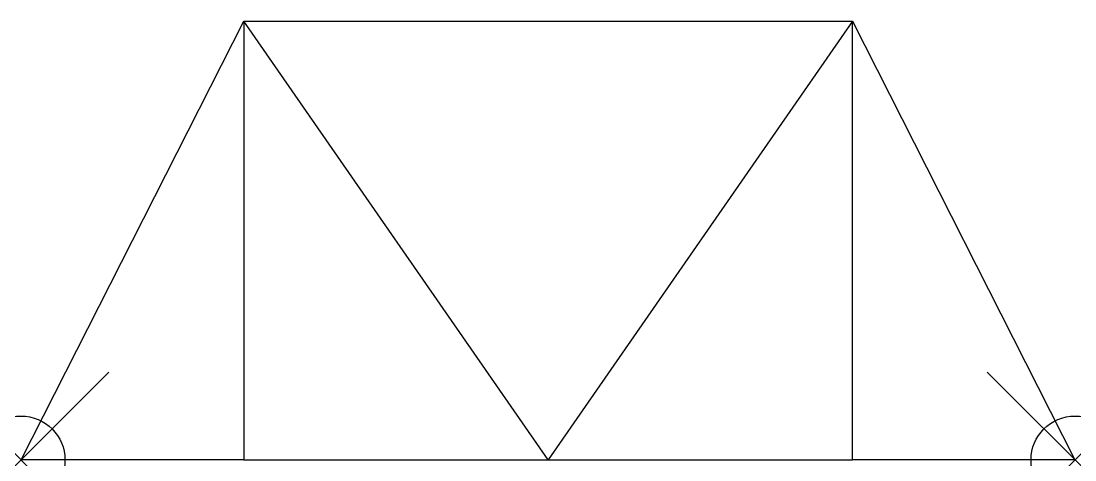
# Model space of a CAD drawing. Header units: inches. Extents: x 0 to 12, y 0 to 5.
import ezdxf

# ---------------------------------------------------------------- set-up
doc = ezdxf.new("R2010")
doc.units = ezdxf.units.IN
doc.header["$MEASUREMENT"] = 0
doc.header["$PDMODE"] = 35

msp = doc.modelspace()

# ---------------------------------------------------------------- linework, layer by layer
at = {"linetype": 'Continuous'}
for p, q in [((0, 0), (2.535582, 5.00096)), ((2.535582, 5.00096), (2.53557, 0)), ((6, 0), (2.535582, 5.00096)), ((2.535582, 5.00096), (9.46543, 4.999009)), ((9.46543, 4.999009), (6, 0)), ((9.46543, 0), (9.46543, 4.999009)), ((9.46543, 4.999009), (12, 0)), ((2.53557, 0), (0, 0)), ((2.53557, 0), (6, 0)), ((6, 0), (9.46543, 0)), ((12, 0), (9.46543, 0))]:
    msp.add_line(p, q, dxfattribs=at)
for p in [(0, 0), (12, 0)]:
    msp.add_point(p, dxfattribs=at)

doc.saveas('drawing.dxf')
